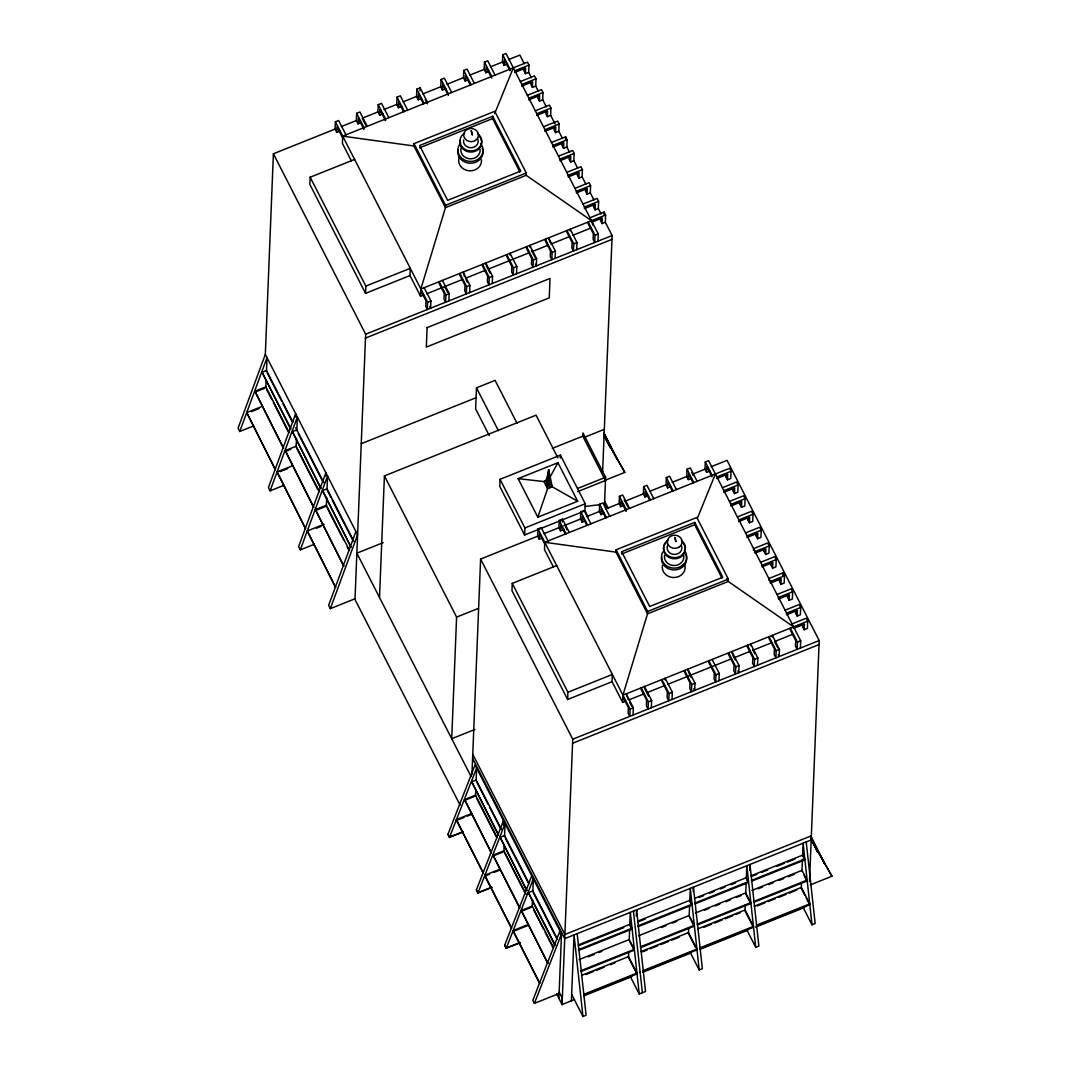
<?xml version="1.0" encoding="UTF-8"?>
<svg xmlns="http://www.w3.org/2000/svg" width="1070" height="1070" viewBox="0 0 1070 1070"><rect width="100%" height="100%" fill="white"/><g stroke="black" fill="none" stroke-linecap="round" stroke-linejoin="round"><path stroke-width="1.5" d="M548.669 473.114L548.683 469.81L552.254 486.77L577.653 501.255L537.822 517.198L518.107 478.638L557.925 462.695L577.653 501.255M556.641 993.923L562.071 1004.556L562.031 999.567L562.071 1004.556L574.483 999.581M246.729 412.579L275.351 469.583L246.729 412.579L262.043 406.439M254.887 391.232L283.523 448.25L254.887 391.232L265.841 386.858L289.234 432.601M292.899 422.142L266.497 370.487L262.07 372.266L290.706 429.284M253.63 425.927L239.733 431.491L238.062 428.214L265.333 354.371L273.398 153.772L335.084 129.069L335.378 121.819L338.655 120.509L345.971 134.833M265.801 387.795L266.082 380.679M266.457 371.424L267.018 357.647L239.733 431.491M277.076 471.937L305.538 528.634L277.076 471.937L292.391 465.798M285.235 450.59L313.711 507.3L285.235 450.59L296.189 446.203L319.448 491.705M292.418 431.625L320.893 488.321L292.418 431.625L296.845 429.846M295.561 416.939L295.681 413.729L268.409 487.572L270.081 490.849L283.978 485.285M296.149 447.14L296.497 438.499M296.805 430.782L297.366 417.006L270.081 490.849M354.611 159.43L310.18 177.219L309.885 184.468L365.552 293.34L409.984 275.565L410.278 268.316L365.846 286.105L365.552 293.34M307.264 530.974L335.592 587.39L307.264 530.974L324.103 524.233M315.423 509.641L343.751 566.057L315.423 509.641L326.377 505.254L349.515 550.515M340.059 131.075L336.782 132.386L337.01 126.768L342.627 137.776M322.605 490.662L350.933 547.091L322.605 490.662L327.032 488.896L353.903 541.46M325.748 475.976L325.868 472.766L298.597 546.61L300.269 549.886L314.165 544.322M326.684 497.537L326.337 506.19L315.382 510.577M326.992 489.833L327.554 476.043L300.269 549.886M531.442 77.735L528.674 72.345L528.968 65.096L527.47 62.154L342.694 136.144L342.413 143.38L351.334 160.861M361.339 122.555L358.062 123.866L356.363 120.549L356.644 113.3L359.935 111.989L367.251 126.313M358.062 123.866L358.289 118.248L363.907 129.256L363.974 127.624L356.644 113.3M273.398 153.772L365.646 334.214L354.999 599.534L460.113 805.148M382.926 113.915L379.649 115.226L377.951 111.909L378.245 104.659L381.522 103.349L388.838 117.66M379.649 115.226L379.877 109.608L385.494 120.602L385.561 118.984L378.245 104.659M401.731 106.385L398.455 107.695L396.756 104.379L397.05 97.129L400.327 95.819L407.643 110.13M398.455 107.695L398.682 102.078L403.604 111.708M379.516 597.501L384.411 475.896L536.057 415.173L557.858 457.813M423.666 295.012L420.563 296.243L420.858 289.007L445.454 207.633L413.93 145.975L414.023 143.634L494.768 111.307L526.293 172.979L526.199 175.306L591.483 220.687L592.914 225.222M421.526 98.453L418.25 99.764L416.551 96.447L416.832 89.198L420.122 87.887L427.438 102.212L427.371 103.843L425.258 99.711M418.25 99.764L418.477 94.16L423.386 103.777M420.002 90.789L420.122 87.887M335.378 121.819L427.639 302.262L427.345 309.511L425.766 306.435L425.994 300.817L420.791 290.639M424.135 287.696L430.916 300.951L430.621 308.2L429.739 306.475M445.775 88.743L442.498 90.067L440.8 86.737L441.081 79.501L444.371 78.177L451.687 92.501M442.498 90.067L442.712 84.45L447.635 94.066M448.343 95.444L448.41 93.812L441.081 79.501M414.023 143.634L445.548 205.306L445.454 207.633L526.199 175.306M445.909 294.945L445.615 302.195L444.037 299.118L444.264 293.501L439.061 283.323L439.128 281.691L445.909 294.945L449.186 293.635L442.405 280.38M448.892 300.884L449.186 293.635M468.446 79.675L465.169 80.986L463.47 77.669L463.751 70.419L467.042 69.109L474.358 83.42M465.169 80.986L465.383 75.368L470.305 84.998M466.614 286.653L466.319 293.902L464.741 290.826L464.968 285.209L459.766 275.03L459.832 273.398L466.614 286.653L469.89 285.342L463.109 272.088L464.527 276.622M469.596 292.591L469.89 285.342M384.411 475.896L456.596 617.096L451.714 738.715L474.933 729.419M489.151 71.382L485.874 72.693L484.175 69.376L484.456 62.127L487.733 60.816L495.062 75.141M485.874 72.693L486.088 67.076L491.718 78.083M456.462 819.593L483.292 873.013L456.422 820.463L456.462 819.593L471.776 813.467M517.011 423.225L495.102 380.372L476.484 387.821L475.642 408.941L489.244 435.53M485.713 264.638L485.78 263.006L492.561 276.274L492.267 283.51M464.581 799.557L491.411 852.977L464.581 799.557L475.535 795.17L497.175 837.502M519.873 171.936L492.601 118.596L492.695 116.269L419.601 145.533L447.621 200.344L520.715 171.08L492.695 116.269M489.284 277.585L488.99 284.821L487.412 281.758L487.639 276.14L482.436 265.948L482.503 264.317L489.284 277.585L492.561 276.274M471.709 781.729L498.54 835.148L471.709 781.729L476.137 779.963L501.509 829.584M471.937 774.747L480.604 559.048L537.662 536.19L537.956 528.954L541.233 527.644L548.054 540.979M597.969 241.191L598.264 233.942L506.003 53.5L502.726 54.811L502.445 62.06L504.144 65.377L507.421 64.066M504.144 65.377L504.358 59.759L509.989 70.767L510.056 69.135L502.726 54.811M475.722 790.382L475.495 796.04L465.905 799.878M476.11 780.832L476.618 768.019L449.52 837.355L447.955 834.292L475.053 764.943L561.496 934.03L558.914 998.377M500.051 479.32L499.757 486.382L524.608 534.987L584.956 510.831L585.25 503.756L560.399 455.151L500.051 479.32L524.902 527.925L524.608 534.987M484.897 875.22L511.58 928.345L484.87 876.089L484.897 875.22L500.212 869.081M509.962 254.927L510.029 253.296L516.81 266.564L516.516 273.8M513.533 267.875L513.239 275.124L511.661 272.048L511.888 266.43L506.685 256.238L506.752 254.607L513.533 267.875L516.81 266.564M524.006 67.905L523.899 70.714L525.397 73.656L528.674 72.345M519.699 908.296L493.016 855.171L503.97 850.784L526.226 894.333M525.397 73.656L525.624 68.039L514.764 72.385L514.831 70.754L528.968 65.096M500.145 837.355L526.828 890.467L500.145 837.355L504.572 835.576L529.062 883.472M531.028 81.641L530.921 84.45L532.419 87.379L535.695 86.068L535.99 78.819L534.492 75.89L520.354 81.547M556.681 565.589L512.262 583.377L511.968 590.627L567.635 699.499L612.067 681.71L612.348 674.461L567.929 692.25L567.635 699.499M532.419 87.379L532.646 81.761L521.785 86.108L521.852 84.476L535.99 78.819M503.301 825.05L503.488 820.57L476.391 889.906L477.742 892.661L491.785 887.271M504.224 844.417L503.93 851.653L492.976 856.04M504.545 836.446L505.053 823.632L477.956 892.982L476.391 889.906M529.744 247.01L529.81 245.378L536.592 258.632L536.311 265.882L535.428 264.156M538.049 95.364L537.942 98.172L539.44 101.115L542.717 99.791L543.012 92.555L541.5 89.612L527.363 95.27M539.44 101.115L539.668 95.498L528.807 99.844M533.315 259.943L533.02 267.192L531.456 264.116L531.683 258.499L526.467 248.32L526.534 246.688L533.315 259.943L536.592 258.632M545.981 110.879L545.874 113.687L547.372 116.63L550.649 115.319L550.943 108.07L549.445 105.127L535.308 110.799M513.185 930.539L539.735 983.41L513.159 931.408L513.185 930.539L528.5 924.413M547.372 116.63L547.599 111.012L536.739 115.359L536.806 113.728L550.943 108.07M521.304 910.503L547.853 963.361L521.304 910.503L532.258 906.116L553.524 947.712M554.153 126.849L554.033 129.657L555.531 132.6L558.821 131.276L559.102 124.04L557.604 121.097L543.466 126.755M542.517 537.983L539.24 539.293L539.467 533.676L544.71 543.921M555.531 132.6L555.758 126.982L544.897 131.329L544.964 129.697L559.102 124.04M552.12 252.413L551.826 259.662L550.261 256.586L550.488 250.968L545.272 240.79L545.339 239.158L552.12 252.413L555.397 251.102L548.616 237.848L550.047 242.382M557.162 938.443L532.86 890.895L528.433 892.674L554.982 945.532M555.116 258.351L555.397 251.102M726.089 474.063L725.982 476.872L727.48 479.815L730.756 478.491L731.051 471.255L729.553 468.312L544.777 542.289L544.483 549.539L553.417 567.006M548.683 469.81L548.107 484.162L549.913 487.706L548.683 469.81L546.302 480.631L543.961 481.567L518.107 478.638M562.178 142.564L562.071 145.373L563.569 148.315L566.846 146.991L567.14 139.755L565.642 136.813L551.505 142.47M532.218 906.986L532.512 899.736M532.833 891.778L533.341 878.965L506.244 948.301L504.679 945.238L531.777 875.889M563.569 148.315L563.796 142.698L552.936 147.045L553.003 145.413L567.14 139.755M565.522 139.715L565.642 136.813M569.186 156.26L569.066 159.055L570.564 161.998L573.854 160.687L574.135 153.438L572.637 150.509L558.5 156.166M570.564 161.998L570.791 156.38L559.931 160.727M560.279 457.987L560.399 455.151M570.149 230.826L570.216 229.194L576.997 242.462L576.703 249.711M563.796 529.463L560.519 530.773L558.941 527.684L559.222 520.435L562.499 519.124L569.334 532.459M560.519 530.773L560.747 525.156L565.241 533.943M562.392 522.013L562.499 519.124M573.721 243.773L573.426 251.022L571.848 247.946L572.076 242.328L566.873 232.136L566.939 230.518L573.721 243.773L576.997 242.462M577.466 172.457L577.359 175.266L578.857 178.208L582.134 176.898L582.428 169.648L580.93 166.706L566.792 172.377M578.857 178.208L579.084 172.591L568.223 176.938L568.29 175.306L582.428 169.648M585.638 188.427L585.517 191.236L587.015 194.178L590.306 192.867L590.587 185.618L589.088 182.676L574.951 188.333M587.015 194.178L587.243 188.561L576.382 192.908L576.449 191.276L590.587 185.618M559.811 933.936L559.931 930.953L532.833 1000.303L534.398 1003.366L559.115 993.482L559.262 992.184L562.312 998.537M577.639 491.638L605.473 480.497L582.802 436.159L582.936 432.935L605.607 477.273L604.523 504.13L606.784 508.558M585.384 520.809L582.107 522.133L580.529 519.03L580.823 511.781L584.1 510.47L590.921 523.818M593.663 204.143L593.556 206.951L595.054 209.894L598.331 208.583L598.625 201.334L597.127 198.391L582.989 204.049M562.071 1004.556L572.731 739.223L480.604 559.048M582.107 522.133L582.334 516.516L586.828 525.303M595.054 209.894L595.281 204.276L584.421 208.623L584.487 206.991L598.625 201.334M594.987 235.253L594.693 242.502L593.128 239.426L593.355 233.808L588.139 223.63L588.206 221.998L594.987 235.253L598.264 233.942M600.671 217.839L600.551 220.647L602.049 223.576L605.339 222.266L605.62 215.016L604.122 212.087L589.985 217.745M602.049 223.576L602.276 217.959L591.416 222.306M571.393 1000.824L574.042 934.912L582.963 1016.5L586.106 1015.243L577.171 933.655M604.002 214.976L604.122 212.087M604.189 513.279L600.912 514.603L599.334 511.5L599.628 504.251L602.905 502.94L609.726 516.288M600.912 514.603L601.139 508.986L605.633 517.773M602.584 472.646L612.12 235.534L605.339 222.266M604.51 438.192L604.537 437.456M610.515 448.357L610.555 447.635M625.736 701.158L622.646 702.401L622.927 695.152L647.537 613.792L616.012 552.133L616.106 549.793L696.837 517.465L728.362 579.124L728.269 581.465L793.566 626.833L793.499 628.464L804.359 624.118L804.132 629.735L807.409 628.424L807.703 621.175L806.205 618.233L792.067 623.904M623.984 505.361L620.707 506.672L619.129 503.582L619.41 496.333L622.686 495.022L629.521 508.37M620.707 506.672L620.934 501.054L626.177 511.313L626.231 509.681L619.41 496.333M621.67 551.692L621.576 554.019L694.671 524.755L694.764 522.414L621.67 551.692L649.704 606.503L722.798 577.238L694.764 522.414M537.956 528.954L630.083 709.129L629.789 716.378L628.13 713.142L628.357 707.524L622.86 696.784M633.065 715.068L633.36 707.818L626.204 693.841L628.197 699.499M648.233 495.651L644.956 496.961L643.364 493.872L643.659 486.623L646.935 485.312L653.757 498.66M644.956 496.961L645.183 491.344L649.664 500.131M628.719 951.752L628.491 957.476L636.209 972.563M629.187 940.41L629.601 929.977M631.848 928.292L578.723 949.558L578.696 950.441L631.822 929.161L631.848 928.292L629.829 924.319L578.215 944.984M616.106 549.793L647.631 611.452L647.537 613.792L728.269 581.465L726.771 578.522M634.229 949.344L581.104 970.624L581.063 971.493L634.202 950.213L634.229 949.344L629.213 939.54L579.124 959.589M636.342 915.84L636.583 909.874L645.518 991.462L639.231 993.976L630.177 976.268M636.944 973.071L636.917 973.941L583.779 995.22L583.819 994.338L636.944 973.071L628.531 956.607L581.465 975.452M648.353 701.813L648.059 709.062L646.4 705.826L646.628 700.208L641.131 689.468L641.197 687.836L648.353 701.813L651.63 700.502L644.474 686.525M640.047 972.683L640.087 971.814M651.336 707.751L651.63 700.502M670.903 486.569L667.626 487.893L666.048 484.79L666.329 477.541L669.606 476.23L676.441 489.579M667.626 487.893L667.854 482.276L672.348 491.063M665.112 679.865L665.179 678.233L672.334 692.223L672.04 699.459M669.058 693.534L668.763 700.77L667.105 697.533L667.332 691.916L661.835 681.189L661.902 679.557L669.058 693.534L672.334 692.223M691.608 478.29L688.331 479.601L686.739 476.498L687.034 469.262L690.31 467.951L697.132 481.286M688.331 479.601L688.558 473.983L693.039 482.771M687.783 670.796L687.849 669.165L695.005 683.141L694.711 690.391L693.775 688.572M691.728 684.452L691.434 691.701L689.775 688.451L690.003 682.847L684.506 672.107L684.573 670.475L691.728 684.452L695.005 683.141M709.878 470.974L706.601 472.285L705.01 469.182L705.304 461.946L708.581 460.635L800.708 640.81L800.413 648.059M706.601 472.285L706.829 466.667L712.058 476.912M688.705 927.73L688.465 933.468L695.487 947.177M689.16 916.388L689.575 905.956M638.094 926.647L691.795 905.153L691.835 904.284L689.802 900.311L637.64 921.19M693.24 891.591L693.427 887.11L702.348 968.698L699.205 969.955L690.163 952.246M694.203 925.336L694.176 926.205L640.475 947.699L640.515 946.83L694.203 925.336L689.187 915.519L638.563 935.795M696.918 949.05L696.891 949.933L643.19 971.426L643.231 970.557L696.918 949.05L688.505 932.585L640.943 951.631M715.964 674.742L715.683 681.991L714.024 678.741L714.252 673.137L708.755 662.397L708.822 660.765L715.964 674.742L719.254 673.431L712.098 659.454M718.96 680.68L719.254 673.431M727.48 479.815L727.707 474.197L716.846 478.544L716.913 476.912L731.051 471.255M722.424 487.706L736.561 482.035L738.059 484.978L737.778 492.227L734.501 493.537L732.99 490.595L733.111 487.786M734.501 493.537L734.716 487.92L723.868 492.267L723.922 490.635L738.059 484.978M731.826 653.155L731.893 651.523L739.036 665.513L738.741 672.749L737.818 670.93M729.446 501.429L743.583 495.771L745.081 498.7L744.8 505.949L741.51 507.26L740.012 504.331L740.132 501.522M741.51 507.26L741.737 501.643L730.877 506.003L730.944 504.371L745.081 498.7M735.759 666.824L735.464 674.06L733.806 670.823L734.033 665.206L728.55 654.479L728.616 652.847L735.759 666.824L739.036 665.513M737.377 516.944L751.514 511.286L753.012 514.229L752.732 521.464L749.455 522.775L747.943 519.846L748.064 517.037M749.455 522.775L749.669 517.171L738.822 521.518L738.875 519.886L753.012 514.229M753.507 550.261L753.574 548.629L767.712 542.971L769.223 545.901L768.929 553.15L765.652 554.461L764.14 551.531L764.261 548.723M750.632 645.625L750.699 643.993L757.841 657.983L757.547 665.219M745.536 532.913L759.687 527.256L761.185 530.185L760.89 537.434L757.614 538.745L756.115 535.816L756.222 533.007M757.614 538.745L757.841 533.127L746.98 537.474M754.564 659.294L754.27 666.53L752.611 663.293L752.839 657.675L747.355 646.949L747.422 645.317L754.564 659.294L757.841 657.983M745.242 905.1L745.001 910.824L752.718 925.924M746.111 883.325L745.696 893.758L750.712 903.561L697.306 924.948L697.346 924.079L750.739 902.692L745.723 892.888L695.38 913.044M694.938 903.896L748.331 882.509L746.338 877.668L746.82 865.737L755.741 947.324L758.884 946.067L749.95 864.48L749.709 870.445M750.712 903.561L750.739 902.692M765.652 554.461L765.879 548.843L755.019 553.19L755.086 551.572L769.223 545.901M753.454 926.419L753.427 927.289L700.034 948.675L700.061 947.806L753.454 926.419L745.041 909.955L697.747 928.894M768.795 580.154L768.862 578.522L782.999 572.865L784.511 575.807L784.216 583.056L780.939 584.367L779.428 581.425L779.548 578.616M760.583 562.312L774.72 556.654L776.218 559.597L775.924 566.846L772.647 568.157L771.149 565.214L771.256 562.405M772.647 568.157L772.874 562.539L762.014 566.886L762.081 565.254L776.218 559.597M772.219 636.984L772.286 635.353L779.441 649.329L779.147 656.579L778.211 654.76M776.151 650.64L775.87 657.889L774.212 654.653L774.439 649.035L768.942 638.295L769.009 636.663L776.151 650.64L779.441 649.329M780.939 584.367L781.153 578.75L770.306 583.096L770.36 581.465L784.511 575.807M782.892 575.767L782.999 572.865M777.034 594.492L791.171 588.834L792.669 591.777L792.375 599.013L789.098 600.323L787.6 597.394L787.707 594.586M789.098 600.323L789.326 594.719L778.465 599.066L778.532 597.434L792.669 591.777M785.059 610.208L799.196 604.55L800.708 607.492L800.413 614.728L797.137 616.039L795.625 613.11L795.746 610.301M797.137 616.039L797.364 610.435L786.503 614.782L786.57 613.15L800.708 607.492M797.431 642.12L797.137 649.37L795.478 646.133L795.705 640.515L790.222 629.775L790.289 628.143L797.431 642.12L800.708 640.81M804.132 629.735L802.634 626.793L802.741 623.984M801.51 882.563L801.269 888.301L804.787 895.162M801.965 871.221L802.447 859.197M802.567 856.013L803.089 843.2L812.01 924.788L815.153 923.53L806.218 841.943M750.993 875.808L802.607 855.144L804.64 859.116L804.6 859.986L751.474 881.252M807.007 880.169L806.981 881.038L753.842 902.304L753.882 901.435L807.007 880.169L801.992 870.351L751.902 890.414M809.508 881.6L819.192 640.542L727.065 460.354L711.175 466.721M811.662 842.077L811.689 841.354M809.722 903.896L809.696 904.765L756.557 926.031L756.597 925.162L809.722 903.896L801.31 887.431L754.256 906.263M545.78 485.098L548.535 473.676M537.822 517.198L547.586 488.642L547.158 479.387L543.961 481.567L547.586 488.642L552.254 486.77L550.448 483.225M355.922 531.536L328.637 605.379L330.322 608.656L355.026 598.759M330.322 608.656L357.594 534.813L265.333 354.371M534.398 1003.366L561.496 934.03M494.674 113.647L513.332 67.825M697.372 518.268L715.402 473.97M549.418 478.277L557.925 462.695M341.37 126.554L356.363 120.549M362.69 118.008L377.951 111.909M384.05 109.461L396.756 104.379M403.042 101.864L416.551 96.447M422.824 93.933L440.8 86.737M447.059 84.236L463.47 77.669M469.65 75.194L484.175 69.376M490.448 66.862L503.341 61.699M508.544 59.612L519.86 55.078L524.246 63.678M528.874 98.213L543.012 92.555M419.507 147.861L492.601 118.596M559.998 159.096L574.135 153.438M445.548 205.306L526.293 172.979M420.858 289.007L605.62 215.016M426.769 293.768L462.441 279.484M465.544 278.24L485.713 270.162M488.816 268.918L529.142 252.774M532.245 251.53L547.76 245.324M550.863 244.08L569.481 236.617M572.584 235.387L591.202 227.923M427.639 302.262L430.916 300.951M365.646 334.214L612.12 235.534M365.499 338.066L611.96 239.386M254.847 392.168L264.437 388.33M251.276 411.669L258.94 408.606M285.195 451.527L290.679 449.333M280.099 471.643L287.75 468.58M361.259 443.689L476.096 397.706M316.412 528.232L321 526.386M552.294 448.37L582.802 436.159M584.273 437.362L604.336 429.337M383.194 542.624L356.858 553.177L471.067 776.553M577.76 488.415L605.607 477.273M604.737 480.43L624.813 472.392L603.734 434.875M524.902 527.925L585.25 503.756M543.934 533.676L558.941 527.684M563.743 525.758L580.529 519.03M586.627 516.583L599.334 511.5M605.607 508.986L619.129 503.582M625.402 501.068L643.364 493.872M649.637 491.357L666.048 484.79M672.227 482.316L686.739 476.498M693.026 473.983L705.01 469.182M725.982 476.872L726.677 476.591M732.99 490.595L733.686 490.314M456.596 617.096L478.33 608.402M740.012 504.331L740.707 504.05M747.943 519.846L748.639 519.565M747.047 535.856L761.185 530.185M756.115 535.816L756.811 535.535M764.14 551.531L764.836 551.251M647.631 611.452L728.362 579.124M771.149 565.214L771.845 564.933M787.6 597.394L788.296 597.113M795.625 613.11L796.321 612.829M622.927 695.152L807.703 621.175M802.634 626.793L803.329 626.525M628.839 699.914L644.354 693.708M647.457 692.464L664.523 685.629M667.626 684.385L731.225 658.919M734.328 657.689L749.843 651.469M752.946 650.226L771.55 642.776M774.653 641.532L793.271 634.082M630.083 709.129L633.36 707.818M572.731 739.223L819.192 640.542M572.57 743.262L819.031 644.581M456.422 820.463L464.086 817.4M467.149 816.169L471.75 814.337M463.404 831.805L449.467 837.382L447.955 834.292M484.87 876.089L489.458 874.243M494.059 872.411L500.185 869.95M477.956 892.982L491.852 887.418M521.264 911.372L530.854 907.534M513.159 931.408L528.473 925.282M506.244 948.301L520.14 942.737M811.354 835.804L564.88 934.484L472.766 754.31M811.18 839.963L564.719 938.644L472.592 758.456M694.47 898.439L746.338 877.668M579.699 945.251L623.716 927.623M637.6 922.059L645.277 918.996M699.004 897.476L703.592 895.643M709.691 893.209L714.265 891.377M720.364 888.929L724.938 887.097M731.051 884.649L735.625 882.817M752.477 876.076L757.025 874.243M761.586 872.424L767.658 869.99M776.766 866.352L784.35 863.303M787.386 862.086L794.983 859.049M638.135 925.777L691.835 904.284M694.965 903.026L748.371 881.64M751.501 880.383L804.64 859.116M588.192 956.821L594.265 954.386M598.826 952.554L601.862 951.35M661.541 927.449L666.142 925.603M672.281 923.143L676.882 921.31M704.501 910.249L709.076 908.417M715.175 905.969L719.762 904.137M725.861 901.689L730.435 899.857M736.534 897.422L741.109 895.59M757.934 888.849L762.495 887.03M768.568 884.596L773.115 882.777M779.187 880.342L783.748 878.524M788.296 876.691L794.368 874.257M585.986 974.489L593.582 971.453M596.619 970.236L604.202 967.2M610.274 964.765L614.835 962.947M642.441 951.885L647.042 950.053M650.119 948.822L657.783 945.746M660.859 944.516L668.523 941.453M671.599 940.222L679.263 937.146M703.819 927.316L711.443 924.266M714.493 923.035L722.116 919.986M725.166 918.769L732.803 915.706M735.852 914.489L740.427 912.656M757.252 905.915L764.836 902.879M767.872 901.662L775.469 898.626M778.505 897.409L786.089 894.373M789.125 893.156L796.722 890.12M810.324 884.89L831.938 876.223L810.886 838.773M583.765 995.862L631.741 976.656M642.575 972.322L690.538 953.116M699.82 949.398L747.796 930.191M755.54 927.088L804.586 907.454M449.306 837.048L463.323 831.657M520.073 942.59L506.03 947.993L504.679 945.238M584.835 506.444L599.601 504.706M342.694 136.144L413.93 145.975M544.777 542.289L616.012 552.133M624.813 472.392L603.734 435.182L609.766 446.885M831.938 876.223L810.859 839.027L817.681 852.255L810.873 838.144M535.695 86.068L538.451 91.458M542.717 99.791L546.288 106.786M550.649 115.319L555.089 124M558.821 131.276L562.445 138.378M566.846 146.991L569.601 152.368M573.854 160.687L577.613 168.057M582.134 176.898L585.838 184.134M590.306 192.867L593.93 199.956M598.331 208.583L601.086 213.96M705.304 461.946L712.125 475.281M484.456 62.127L491.785 76.451M691.835 472.672L693.333 475.602M687.034 469.262L693.855 482.597M774.974 642.348L777.716 647.724M463.751 70.419L471.081 84.744M694.671 524.755L721.942 578.094M666.329 477.541L673.15 490.889M752.691 649.65L754.751 653.676M531.242 249.912L534.96 257.188M732.509 654.506L735.264 659.869M643.659 486.623L650.48 499.971M810.886 836.151L824.529 863.624L810.859 836.887M603.881 432.547L617.377 459.739L603.841 433.283M603.788 434.407L609.793 446.163M416.832 89.198L424.161 103.522M624.211 499.743L627.956 507.073M804.105 875.434L806.258 879.634M486.462 266.096L490.18 273.372M604.644 501.215L608.415 508.584M397.05 97.129L404.366 111.454M806.178 897.904L808.987 903.388M688.478 672.134L691.22 677.497M599.628 504.251L606.449 517.599M802.955 907.079L812.01 924.788M584.956 510.831L587.965 516.703M466.012 279.537L467.51 282.44M580.823 511.781L587.644 525.129M362.262 118.315L365.779 125.19M444.572 286.372L447.541 292.19M746.298 878.537L748.331 882.509M565.522 526.774L567.02 529.703M559.222 520.435L566.043 533.783M644.421 688.157L648.527 696.209M476.484 387.821L498.406 430.675M746.686 929.616L755.741 947.324M629.575 702.188L631.634 706.213M335.084 129.069L336.782 132.386M409.984 275.565L420.563 296.243M537.662 536.19L539.24 539.293M612.067 681.71L622.646 702.401M691.795 905.153L689.762 901.181L690.284 888.367L699.205 969.955M689.869 917.793L693.454 924.801M310.18 177.219L365.846 286.105M512.262 583.377L567.929 692.25M631.822 929.161L629.789 925.189L630.31 912.389L639.231 993.976M629.896 941.801L634.202 950.213M295.721 427.666L323.849 482.677M476.845 782.29L488.04 804.185M489.538 807.101L499.984 827.538M505.281 837.904L528.286 882.897M533.582 893.263L557.136 939.313M267.219 372.908L281.544 400.942M283.055 403.898L292.11 421.607M298.303 433.724L322.311 480.684M327.741 491.29L330.724 497.122M332.222 500.051L352.378 539.467M528.433 892.674L555.022 944.663M262.07 372.266L290.746 428.348M476.993 798.956L496.386 836.914M504.679 853.111L524.715 892.3M533.743 909.955L543.613 929.268M545.125 932.237L552.722 947.097M266.55 389.266L271.834 399.591M273.345 402.547L288.432 432.066M296.898 448.611L317.91 489.699M327.086 507.648L343.51 539.775M347.242 547.078L348.74 549.993M571.647 994.364L582.963 1016.5M493.016 855.171L519.726 907.427M633.44 911.132L642.374 992.719M482.236 148.182A12.613 11.248 2.3 0 1 471.562 163.188A12.613 11.248 2.3 0 1 457.987 149.974M481.433 159.804A11.422 10.178 2.3 0 1 468.138 170.665A11.422 10.178 2.3 0 1 459.699 156.3M480.136 149.479A9.684 8.64 2.3 0 1 468.847 158.694A9.684 8.64 2.3 0 1 461.692 146.51M479.708 136.773A10.914 9.737 2.3 0 1 473.207 151.833A10.914 9.737 2.3 0 1 460.046 140.585M477.822 133.75A10.914 9.737 2.3 0 1 478.598 148.101A10.914 9.737 2.3 0 1 462.521 147.406A10.914 9.737 2.3 0 1 464.54 133.175M477.768 138.953A7.383 6.58 2.3 0 1 471.522 147.74A7.383 6.58 2.3 0 1 463.577 140.01M480.778 143.781A12.613 11.248 2.3 0 1 478.624 158.841A12.613 11.248 2.3 0 1 461.611 158.106A12.613 11.248 2.3 0 1 460.795 142.925M463.109 159.751A11.422 10.178 2.3 0 1 461.09 157.785M682.82 565.268A11.422 10.178 2.3 0 1 680.64 567.06M684.412 563.903A11.422 10.178 2.3 0 1 674.742 577.492A11.422 10.178 2.3 0 1 662.45 565.535M685.87 554.889A12.613 11.248 2.3 0 1 675.21 569.895A12.613 11.248 2.3 0 1 661.621 556.681M681.456 540.457A10.914 9.737 2.3 0 1 682.232 554.808A10.914 9.737 2.3 0 1 666.155 554.113A10.914 9.737 2.3 0 1 668.175 539.882M681.403 545.66A7.383 6.58 2.3 0 1 674.194 554.461A7.383 6.58 2.3 0 1 667.787 545.071M683.356 543.48A10.914 9.737 2.3 0 1 681.496 556.52A10.914 9.737 2.3 0 1 666.757 555.878A10.914 9.737 2.3 0 1 666.048 542.731M684.412 550.488A12.613 11.248 2.3 0 1 675.277 568.103A12.613 11.248 2.3 0 1 662.678 552.093M683.208 553.979A9.684 8.64 2.3 0 1 675.01 565.508A9.684 8.64 2.3 0 1 664.577 555.357M427.104 327.634L426.328 347.081L549.244 297.861L550.02 278.427L427.104 327.634M471.268 130.807L472.271 134.833L471.268 130.807M475.347 140.478L473.649 141.267A7.383 6.58 2.3 0 1 463.738 134.459A7.383 6.58 2.3 0 1 474.746 129.376A7.383 6.58 2.3 0 1 475.347 140.478M674.903 537.514L675.906 541.54L674.903 537.514M678.982 547.185L677.283 547.96A7.383 6.58 2.3 0 1 667.372 541.166A7.383 6.58 2.3 0 1 678.393 536.083A7.383 6.58 2.3 0 1 678.982 547.185"/></g></svg>
